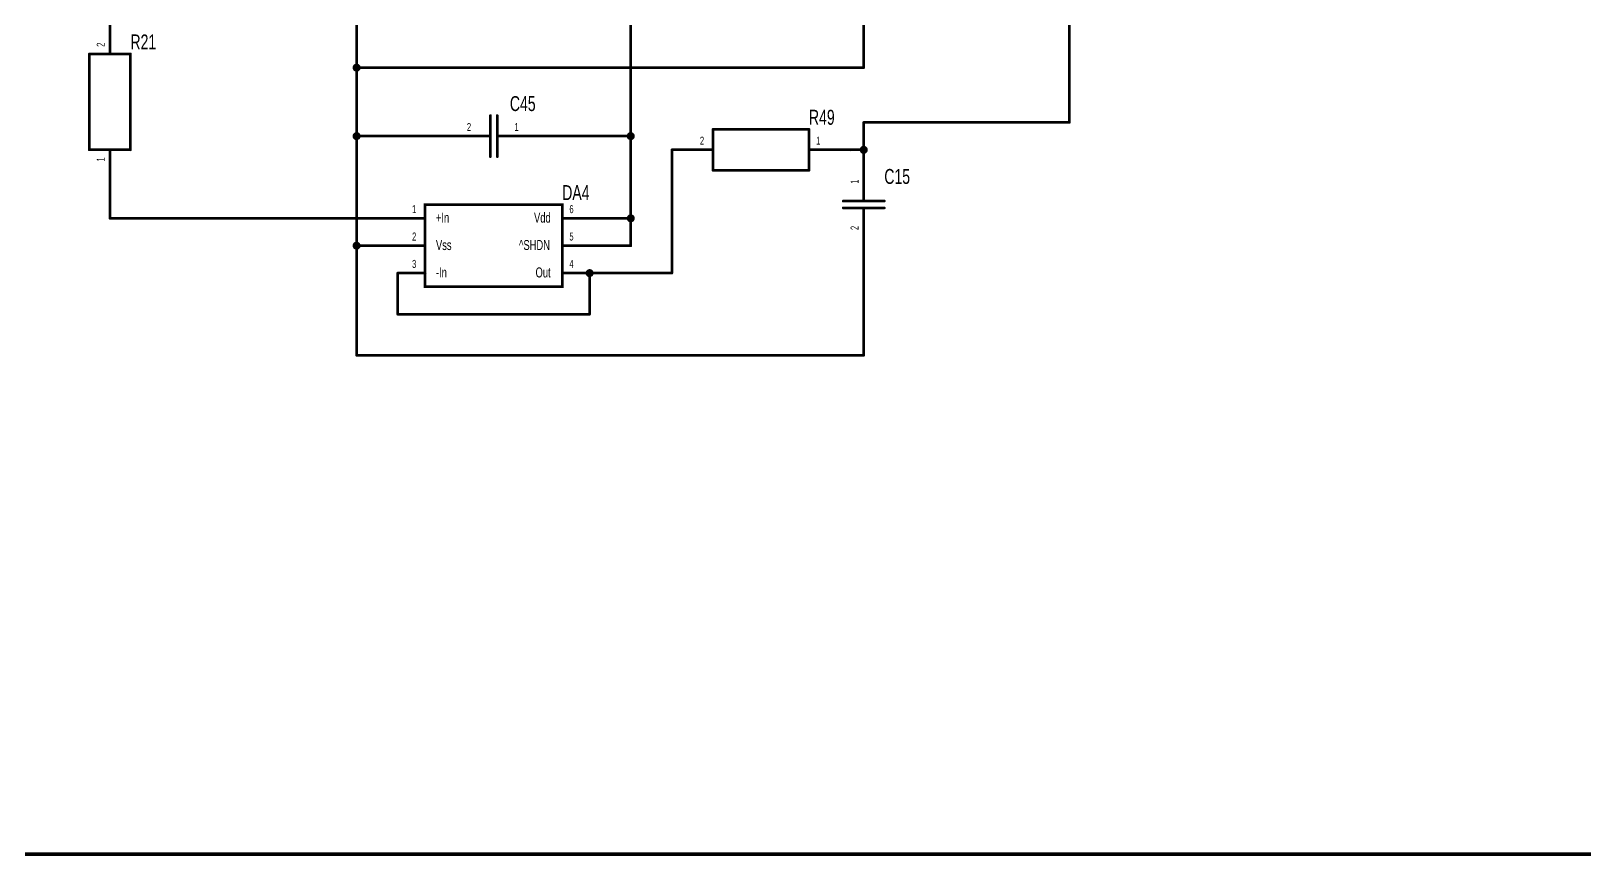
# Model space of a CAD drawing. Extents: x -4.5 to 18.4, y -0.7 to 15.5.
# Drawn here: x 3.61 to 9.28, y -0.7 to 2.31 of the extents above; entities that cross this region are included whole.
import ezdxf
from ezdxf.enums import TextEntityAlignment as Align

# ---------------------------------------------------------------- set-up
doc = ezdxf.new("R2010")
doc.units = 0
doc.header["$MEASUREMENT"] = 0
for name, color, linetype in [('Element', 253, 'Continuous'), ('Net', 50, 'Continuous'), ('Pin', 50, 'Continuous'), ('Titles', 253, 'Continuous')]:
    doc.layers.add(name, color=color, linetype=linetype)

msp = doc.modelspace()

# ---------------------------------------------------------------- linework, layer by layer
at = {"layer": 'Element', "linetype": 'Continuous', "const_width": 0.0049}
for points in [[(3.8225, 2.2304, 1), (3.8275, 2.2304, 1), (3.8225, 2.2304, 1)], [(3.8225, 2.2304, 1), (3.8275, 2.2304, 1), (3.8225, 2.2304, 1)], [(3.9725, 2.2304, 1), (3.9775, 2.2304, 1), (3.9725, 2.2304, 1)], [(3.9725, 2.2304, 1), (3.9775, 2.2304, 1), (3.9725, 2.2304, 1)], [(5.2855, 2.0054, 1), (5.2905, 2.0054, 1), (5.2855, 2.0054, 1)], [(5.3105, 2.0054, 1), (5.3155, 2.0054, 1), (5.3105, 2.0054, 1)], [(5.2475, 1.9304, 1), (5.2525, 1.9304, 1), (5.2475, 1.9304, 1)], [(5.2855, 1.9304, 1), (5.2905, 1.9304, 1), (5.2855, 1.9304, 1)], [(5.3105, 1.9304, 1), (5.3155, 1.9304, 1), (5.3105, 1.9304, 1)], [(5.3475, 1.9304, 1), (5.3525, 1.9304, 1), (5.3475, 1.9304, 1)], [(6.0975, 1.9554, 1), (6.1025, 1.9554, 1), (6.0975, 1.9554, 1)], [(6.0975, 1.9554, 1), (6.1025, 1.9554, 1), (6.0975, 1.9554, 1)], [(6.4475, 1.9554, 1), (6.4525, 1.9554, 1), (6.4475, 1.9554, 1)], [(6.4475, 1.9554, 1), (6.4525, 1.9554, 1), (6.4475, 1.9554, 1)], [(3.8225, 1.8804, 1), (3.8275, 1.8804, 1), (3.8225, 1.8804, 1)], [(3.8225, 1.8804, 1), (3.8275, 1.8804, 1), (3.8225, 1.8804, 1)], [(3.9725, 1.8804, 1), (3.9775, 1.8804, 1), (3.9725, 1.8804, 1)], [(3.9725, 1.8804, 1), (3.9775, 1.8804, 1), (3.9725, 1.8804, 1)], [(5.2855, 1.8554, 1), (5.2905, 1.8554, 1), (5.2855, 1.8554, 1)], [(5.3105, 1.8554, 1), (5.3155, 1.8554, 1), (5.3105, 1.8554, 1)], [(6.0975, 1.8054, 1), (6.1025, 1.8054, 1), (6.0975, 1.8054, 1)], [(6.0975, 1.8054, 1), (6.1025, 1.8054, 1), (6.0975, 1.8054, 1)], [(6.4475, 1.8054, 1), (6.4525, 1.8054, 1), (6.4475, 1.8054, 1)], [(6.4475, 1.8054, 1), (6.4525, 1.8054, 1), (6.4475, 1.8054, 1)], [(6.6475, 1.7304, 1), (6.6525, 1.7304, 1), (6.6475, 1.7304, 1)], [(6.5725, 1.6934, 1), (6.5775, 1.6934, 1), (6.5725, 1.6934, 1)], [(6.5725, 1.6684, 1), (6.5775, 1.6684, 1), (6.5725, 1.6684, 1)], [(6.6475, 1.6934, 1), (6.6525, 1.6934, 1), (6.6475, 1.6934, 1)], [(6.6475, 1.6684, 1), (6.6525, 1.6684, 1), (6.6475, 1.6684, 1)], [(6.7225, 1.6934, 1), (6.7275, 1.6934, 1), (6.7225, 1.6934, 1)], [(6.7225, 1.6684, 1), (6.7275, 1.6684, 1), (6.7225, 1.6684, 1)], [(6.6475, 1.6304, 1), (6.6525, 1.6304, 1), (6.6475, 1.6304, 1)]]:
    msp.add_lwpolyline(points, format="xyb", dxfattribs=at)
at = {"layer": 'Element', "linetype": 'Continuous', "const_width": 0.0098}
for points in [[(3.825, 2.2304), (3.825, 1.8804)], [(3.825, 2.2304), (3.975, 2.2304)], [(3.975, 2.2304), (3.975, 1.8804)], [(5.288, 2.0054), (5.288, 1.8554)], [(5.313, 2.0054), (5.313, 1.8554)], [(5.288, 1.9304), (5.25, 1.9304)], [(5.35, 1.9304), (5.313, 1.9304)], [(6.1, 1.8054), (6.1, 1.9554)], [(6.45, 1.9554), (6.1, 1.9554)], [(6.45, 1.9554), (6.45, 1.8054)], [(3.975, 1.8804), (3.825, 1.8804)], [(6.45, 1.8054), (6.1, 1.8054)], [(6.65, 1.7304), (6.65, 1.6934)], [(5.05, 1.6804), (5.55, 1.6804), (5.55, 1.3804), (5.05, 1.3804), (5.05, 1.6804)], [(6.575, 1.6934), (6.725, 1.6934)], [(6.575, 1.6684), (6.725, 1.6684)], [(6.65, 1.6684), (6.65, 1.6304)]]:
    msp.add_lwpolyline(points, dxfattribs=at)
at = {"layer": 'Net', "linetype": 'Continuous', "const_width": 0.0098}
for points in [[(7.4, 1.9804), (7.4, 5.491)], [(4.8, 2.1804), (4.8, 2.5804)], [(5.8, 2.5804), (5.8, 1.9304)], [(6.65, 2.5304), (6.65, 2.1804)], [(4.7902, 2.1804), (4.7906, 2.1773), (4.792, 2.1746), (4.7942, 2.1724), (4.797, 2.171), (4.8, 2.1705), (4.803, 2.171), (4.8058, 2.1724), (4.808, 2.1746), (4.8094, 2.1773), (4.8098, 2.1804), (4.8094, 2.1834), (4.808, 2.1861), (4.8058, 2.1883), (4.803, 2.1897), (4.8, 2.1902), (4.797, 2.1897), (4.7942, 2.1883), (4.792, 2.1861), (4.7906, 2.1834), (4.7902, 2.1804)], [(6.65, 2.1804), (4.8, 2.1804)], [(4.8, 1.5304), (4.8, 2.1804)], [(6.65, 1.8804), (6.65, 1.9804)], [(6.65, 1.9804), (7.4, 1.9804)], [(4.7902, 1.9304), (4.7906, 1.9273), (4.792, 1.9246), (4.7942, 1.9224), (4.797, 1.921), (4.8, 1.9205), (4.803, 1.921), (4.8058, 1.9224), (4.808, 1.9246), (4.8094, 1.9273), (4.8098, 1.9304), (4.8094, 1.9334), (4.808, 1.9361), (4.8058, 1.9383), (4.803, 1.9397), (4.8, 1.9402), (4.797, 1.9397), (4.7942, 1.9383), (4.792, 1.9361), (4.7906, 1.9334), (4.7902, 1.9304)], [(5.1, 1.9304), (4.8, 1.9304)], [(5.8, 1.9304), (5.5, 1.9304)], [(5.7902, 1.9304), (5.7906, 1.9273), (5.792, 1.9246), (5.7942, 1.9224), (5.797, 1.921), (5.8, 1.9205), (5.803, 1.921), (5.8058, 1.9224), (5.808, 1.9246), (5.8094, 1.9273), (5.8098, 1.9304), (5.8094, 1.9334), (5.808, 1.9361), (5.8058, 1.9383), (5.803, 1.9397), (5.8, 1.9402), (5.797, 1.9397), (5.7942, 1.9383), (5.792, 1.9361), (5.7906, 1.9334), (5.7902, 1.9304)], [(5.8, 1.6304), (5.8, 1.9304)], [(5.95, 1.4304), (5.95, 1.8804)], [(6.6, 1.8804), (6.65, 1.8804)], [(6.6402, 1.8804), (6.6406, 1.8773), (6.642, 1.8746), (6.6442, 1.8724), (6.647, 1.871), (6.65, 1.8705), (6.653, 1.871), (6.6558, 1.8724), (6.658, 1.8746), (6.6594, 1.8773), (6.6598, 1.8804), (6.6594, 1.8834), (6.658, 1.8861), (6.6558, 1.8883), (6.653, 1.8897), (6.65, 1.8902), (6.647, 1.8897), (6.6442, 1.8883), (6.642, 1.8861), (6.6406, 1.8834), (6.6402, 1.8804)], [(3.9, 1.6304), (3.9, 1.7304)], [(5.7902, 1.6304), (5.7906, 1.6273), (5.792, 1.6246), (5.7942, 1.6224), (5.797, 1.621), (5.8, 1.6205), (5.803, 1.621), (5.8058, 1.6224), (5.808, 1.6246), (5.8094, 1.6273), (5.8098, 1.6304), (5.8094, 1.6334), (5.808, 1.6361), (5.8058, 1.6383), (5.803, 1.6397), (5.8, 1.6402), (5.797, 1.6397), (5.7942, 1.6383), (5.792, 1.6361), (5.7906, 1.6334), (5.7902, 1.6304)], [(4.95, 1.6304), (3.9, 1.6304)], [(5.8, 1.6304), (5.65, 1.6304)], [(5.8, 1.5304), (5.8, 1.6304)], [(4.7902, 1.5304), (4.7906, 1.5273), (4.792, 1.5246), (4.7942, 1.5224), (4.797, 1.521), (4.8, 1.5205), (4.803, 1.521), (4.8058, 1.5224), (4.808, 1.5246), (4.8094, 1.5273), (4.8098, 1.5304), (4.8094, 1.5334), (4.808, 1.5361), (4.8058, 1.5383), (4.803, 1.5397), (4.8, 1.5402), (4.797, 1.5397), (4.7942, 1.5383), (4.792, 1.5361), (4.7906, 1.5334), (4.7902, 1.5304)], [(4.95, 1.5304), (4.8, 1.5304)], [(4.8, 1.1304), (4.8, 1.5304)], [(5.65, 1.5304), (5.8, 1.5304)], [(6.65, 1.4804), (6.65, 1.1304)], [(4.95, 1.4304), (4.95, 1.2804)], [(5.6402, 1.4304), (5.6406, 1.4273), (5.642, 1.4246), (5.6442, 1.4224), (5.647, 1.421), (5.65, 1.4205), (5.653, 1.421), (5.6558, 1.4224), (5.658, 1.4246), (5.6594, 1.4273), (5.6598, 1.4304), (5.6594, 1.4334), (5.658, 1.4361), (5.6558, 1.4383), (5.653, 1.4397), (5.65, 1.4402), (5.647, 1.4397), (5.6442, 1.4383), (5.642, 1.4361), (5.6406, 1.4334), (5.6402, 1.4304)], [(5.65, 1.4304), (5.95, 1.4304)], [(5.65, 1.2804), (5.65, 1.4304)], [(4.95, 1.2804), (5.65, 1.2804)], [(6.65, 1.1304), (4.8, 1.1304)]]:
    msp.add_lwpolyline(points, dxfattribs=at)
at = {"layer": 'Net', "linetype": 'Continuous', "const_width": 0.0049}
for points in [[(4.7877, 2.1804, 1), (4.7926, 2.1804, 1), (4.7877, 2.1804, 1)], [(4.7975, 2.1804, 1), (4.8025, 2.1804, 1), (4.7975, 2.1804, 1)], [(4.7975, 2.1804, 1), (4.8025, 2.1804, 1), (4.7975, 2.1804, 1)], [(4.7975, 2.1804, 1), (4.8025, 2.1804, 1), (4.7975, 2.1804, 1)], [(6.6475, 2.1804, 1), (6.6525, 2.1804, 1), (6.6475, 2.1804, 1)], [(6.6475, 2.1804, 1), (6.6525, 2.1804, 1), (6.6475, 2.1804, 1)], [(6.6475, 1.9804, 1), (6.6525, 1.9804, 1), (6.6475, 1.9804, 1)], [(6.6475, 1.9804, 1), (6.6525, 1.9804, 1), (6.6475, 1.9804, 1)], [(7.3975, 1.9804, 1), (7.4025, 1.9804, 1), (7.3975, 1.9804, 1)], [(7.3975, 1.9804, 1), (7.4025, 1.9804, 1), (7.3975, 1.9804, 1)], [(4.7877, 1.9304, 1), (4.7926, 1.9304, 1), (4.7877, 1.9304, 1)], [(4.7975, 1.9304, 1), (4.8025, 1.9304, 1), (4.7975, 1.9304, 1)], [(5.0975, 1.9304, 1), (5.1025, 1.9304, 1), (5.0975, 1.9304, 1)], [(5.4975, 1.9304, 1), (5.5025, 1.9304, 1), (5.4975, 1.9304, 1)], [(5.7877, 1.9304, 1), (5.7926, 1.9304, 1), (5.7877, 1.9304, 1)], [(5.7975, 1.9304, 1), (5.8025, 1.9304, 1), (5.7975, 1.9304, 1)], [(5.7975, 1.9304, 1), (5.8025, 1.9304, 1), (5.7975, 1.9304, 1)], [(5.7975, 1.9304, 1), (5.8025, 1.9304, 1), (5.7975, 1.9304, 1)], [(5.9475, 1.8804, 1), (5.9525, 1.8804, 1), (5.9475, 1.8804, 1)], [(6.5975, 1.8804, 1), (6.6025, 1.8804, 1), (6.5975, 1.8804, 1)], [(6.6377, 1.8804, 1), (6.6426, 1.8804, 1), (6.6377, 1.8804, 1)], [(6.6475, 1.8804, 1), (6.6525, 1.8804, 1), (6.6475, 1.8804, 1)], [(6.6475, 1.8804, 1), (6.6525, 1.8804, 1), (6.6475, 1.8804, 1)], [(3.8975, 1.7304, 1), (3.9025, 1.7304, 1), (3.8975, 1.7304, 1)], [(3.8975, 1.6304, 1), (3.9025, 1.6304, 1), (3.8975, 1.6304, 1)], [(3.8975, 1.6304, 1), (3.9025, 1.6304, 1), (3.8975, 1.6304, 1)], [(4.9475, 1.6304, 1), (4.9525, 1.6304, 1), (4.9475, 1.6304, 1)], [(5.6475, 1.6304, 1), (5.6525, 1.6304, 1), (5.6475, 1.6304, 1)], [(5.7877, 1.6304, 1), (5.7926, 1.6304, 1), (5.7877, 1.6304, 1)], [(5.7975, 1.6304, 1), (5.8025, 1.6304, 1), (5.7975, 1.6304, 1)], [(5.7975, 1.6304, 1), (5.8025, 1.6304, 1), (5.7975, 1.6304, 1)], [(5.7975, 1.6304, 1), (5.8025, 1.6304, 1), (5.7975, 1.6304, 1)], [(4.7877, 1.5304, 1), (4.7926, 1.5304, 1), (4.7877, 1.5304, 1)], [(4.7975, 1.5304, 1), (4.8025, 1.5304, 1), (4.7975, 1.5304, 1)], [(4.7975, 1.5304, 1), (4.8025, 1.5304, 1), (4.7975, 1.5304, 1)], [(4.7975, 1.5304, 1), (4.8025, 1.5304, 1), (4.7975, 1.5304, 1)], [(4.9475, 1.5304, 1), (4.9525, 1.5304, 1), (4.9475, 1.5304, 1)], [(5.6475, 1.5304, 1), (5.6525, 1.5304, 1), (5.6475, 1.5304, 1)], [(5.7975, 1.5304, 1), (5.8025, 1.5304, 1), (5.7975, 1.5304, 1)], [(5.7975, 1.5304, 1), (5.8025, 1.5304, 1), (5.7975, 1.5304, 1)], [(6.6475, 1.4804, 1), (6.6525, 1.4804, 1), (6.6475, 1.4804, 1)], [(4.9475, 1.4304, 1), (4.9525, 1.4304, 1), (4.9475, 1.4304, 1)], [(5.6377, 1.4304, 1), (5.6426, 1.4304, 1), (5.6377, 1.4304, 1)], [(5.6475, 1.4304, 1), (5.6525, 1.4304, 1), (5.6475, 1.4304, 1)], [(5.6475, 1.4304, 1), (5.6525, 1.4304, 1), (5.6475, 1.4304, 1)], [(5.9475, 1.4304, 1), (5.9525, 1.4304, 1), (5.9475, 1.4304, 1)], [(5.9475, 1.4304, 1), (5.9525, 1.4304, 1), (5.9475, 1.4304, 1)], [(4.9475, 1.2804, 1), (4.9525, 1.2804, 1), (4.9475, 1.2804, 1)], [(4.9475, 1.2804, 1), (4.9525, 1.2804, 1), (4.9475, 1.2804, 1)], [(5.6475, 1.2804, 1), (5.6525, 1.2804, 1), (5.6475, 1.2804, 1)], [(5.6475, 1.2804, 1), (5.6525, 1.2804, 1), (5.6475, 1.2804, 1)], [(4.7975, 1.1304, 1), (4.8025, 1.1304, 1), (4.7975, 1.1304, 1)], [(4.7975, 1.1304, 1), (4.8025, 1.1304, 1), (4.7975, 1.1304, 1)], [(6.6475, 1.1304, 1), (6.6525, 1.1304, 1), (6.6475, 1.1304, 1)], [(6.6475, 1.1304, 1), (6.6525, 1.1304, 1), (6.6475, 1.1304, 1)]]:
    msp.add_lwpolyline(points, format="xyb", dxfattribs=at)
at = {"layer": 'Pin', "linetype": 'Continuous', "const_width": 0.0098}
for points in [[(3.9, 2.2304), (3.9, 2.3804)], [(5.25, 1.9304), (5.1, 1.9304)], [(5.35, 1.9304), (5.5, 1.9304)], [(3.9, 1.8804), (3.9, 1.7304)], [(6.1, 1.8804), (5.95, 1.8804)], [(6.45, 1.8804), (6.6, 1.8804)], [(6.65, 1.7304), (6.65, 1.8804)], [(5.05, 1.6304), (4.95, 1.6304)], [(5.55, 1.6304), (5.65, 1.6304)], [(6.65, 1.6304), (6.65, 1.4804)], [(5.05, 1.5304), (4.95, 1.5304)], [(5.55, 1.5304), (5.65, 1.5304)], [(5.05, 1.4304), (4.95, 1.4304)], [(5.55, 1.4304), (5.65, 1.4304)]]:
    msp.add_lwpolyline(points, dxfattribs=at)
at = {"layer": 'Pin', "linetype": 'Continuous', "const_width": 0.0049}
for points in [[(3.8975, 2.2304, 1), (3.9025, 2.2304, 1), (3.8975, 2.2304, 1)], [(5.0975, 1.9304, 1), (5.1025, 1.9304, 1), (5.0975, 1.9304, 1)], [(5.2475, 1.9304, 1), (5.2525, 1.9304, 1), (5.2475, 1.9304, 1)], [(5.3475, 1.9304, 1), (5.3525, 1.9304, 1), (5.3475, 1.9304, 1)], [(5.4975, 1.9304, 1), (5.5025, 1.9304, 1), (5.4975, 1.9304, 1)], [(3.8975, 1.8804, 1), (3.9025, 1.8804, 1), (3.8975, 1.8804, 1)], [(5.9475, 1.8804, 1), (5.9525, 1.8804, 1), (5.9475, 1.8804, 1)], [(6.0975, 1.8804, 1), (6.1025, 1.8804, 1), (6.0975, 1.8804, 1)], [(6.4475, 1.8804, 1), (6.4525, 1.8804, 1), (6.4475, 1.8804, 1)], [(6.5975, 1.8804, 1), (6.6025, 1.8804, 1), (6.5975, 1.8804, 1)], [(6.6475, 1.8804, 1), (6.6525, 1.8804, 1), (6.6475, 1.8804, 1)], [(3.8975, 1.7304, 1), (3.9025, 1.7304, 1), (3.8975, 1.7304, 1)], [(6.6475, 1.7304, 1), (6.6525, 1.7304, 1), (6.6475, 1.7304, 1)], [(4.9475, 1.6304, 1), (4.9525, 1.6304, 1), (4.9475, 1.6304, 1)], [(5.0475, 1.6304, 1), (5.0525, 1.6304, 1), (5.0475, 1.6304, 1)], [(5.5475, 1.6304, 1), (5.5525, 1.6304, 1), (5.5475, 1.6304, 1)], [(5.6475, 1.6304, 1), (5.6525, 1.6304, 1), (5.6475, 1.6304, 1)], [(6.6475, 1.6304, 1), (6.6525, 1.6304, 1), (6.6475, 1.6304, 1)], [(4.9475, 1.5304, 1), (4.9525, 1.5304, 1), (4.9475, 1.5304, 1)], [(5.0475, 1.5304, 1), (5.0525, 1.5304, 1), (5.0475, 1.5304, 1)], [(5.5475, 1.5304, 1), (5.5525, 1.5304, 1), (5.5475, 1.5304, 1)], [(5.6475, 1.5304, 1), (5.6525, 1.5304, 1), (5.6475, 1.5304, 1)], [(6.6475, 1.4804, 1), (6.6525, 1.4804, 1), (6.6475, 1.4804, 1)], [(4.9475, 1.4304, 1), (4.9525, 1.4304, 1), (4.9475, 1.4304, 1)], [(5.0475, 1.4304, 1), (5.0525, 1.4304, 1), (5.0475, 1.4304, 1)], [(5.5475, 1.4304, 1), (5.5525, 1.4304, 1), (5.5475, 1.4304, 1)], [(5.6475, 1.4304, 1), (5.6525, 1.4304, 1), (5.6475, 1.4304, 1)]]:
    msp.add_lwpolyline(points, format="xyb", dxfattribs=at)
at = {"layer": 'Titles', "linetype": 'Continuous', "const_width": 0.0131}
msp.add_lwpolyline([(18.3961, -0.6905), (-4.0055, -0.6905), (-4.0055, 15.4512), (18.3961, 15.4512), (18.3961, -0.6905)], dxfattribs=at)

# ---------------------------------------------------------------- texts
at = {"layer": 'Element', "width": 0.7}
for s, p in [('R21', (3.975, 2.2304)), ('C45', (5.3591, 2.0054)), ('R49', (6.45, 1.9554)), ('C15', (6.725, 1.7394)), ('DA4', (5.55, 1.6804))]:
    msp.add_text(s, height=0.0547, dxfattribs=at).set_placement(p, align=Align.BOTTOM_LEFT)
at = {"layer": 'Pin', "width": 0.7}
for s, p in [('2', (3.8519, 2.2566)), ('1', (3.8519, 1.8377)), ('1', (6.6019, 1.7566)), ('2', (6.6019, 1.5877))]:
    msp.add_text(s, height=0.0292, rotation=90, dxfattribs=at).set_placement(p, align=Align.TOP_LEFT)
for s, height, p in [('2', 0.0292, (5.2024, 1.9785)), ('1', 0.0292, (5.3762, 1.9785)), ('2', 0.0292, (6.0524, 1.9285)), ('1', 0.0292, (6.4762, 1.9285)), ('1', 0.0292, (5.0024, 1.6785)), ('+In', 0.0365, (5.0894, 1.6511)), ('Vdd', 0.0365, (5.4472, 1.6511)), ('6', 0.0292, (5.5762, 1.6785)), ('2', 0.0292, (5.0024, 1.5785)), ('Vss', 0.0365, (5.0894, 1.5511)), ('^SHDN', 0.0365, (5.3925, 1.5511)), ('5', 0.0292, (5.5762, 1.5785)), ('3', 0.0292, (5.0024, 1.4785)), ('4', 0.0292, (5.5762, 1.4785)), ('-In', 0.0365, (5.0894, 1.4511)), ('Out', 0.0365, (5.4527, 1.4511))]:
    msp.add_text(s, height=height, dxfattribs=at).set_placement(p, align=Align.TOP_LEFT)

doc.saveas('drawing.dxf')
